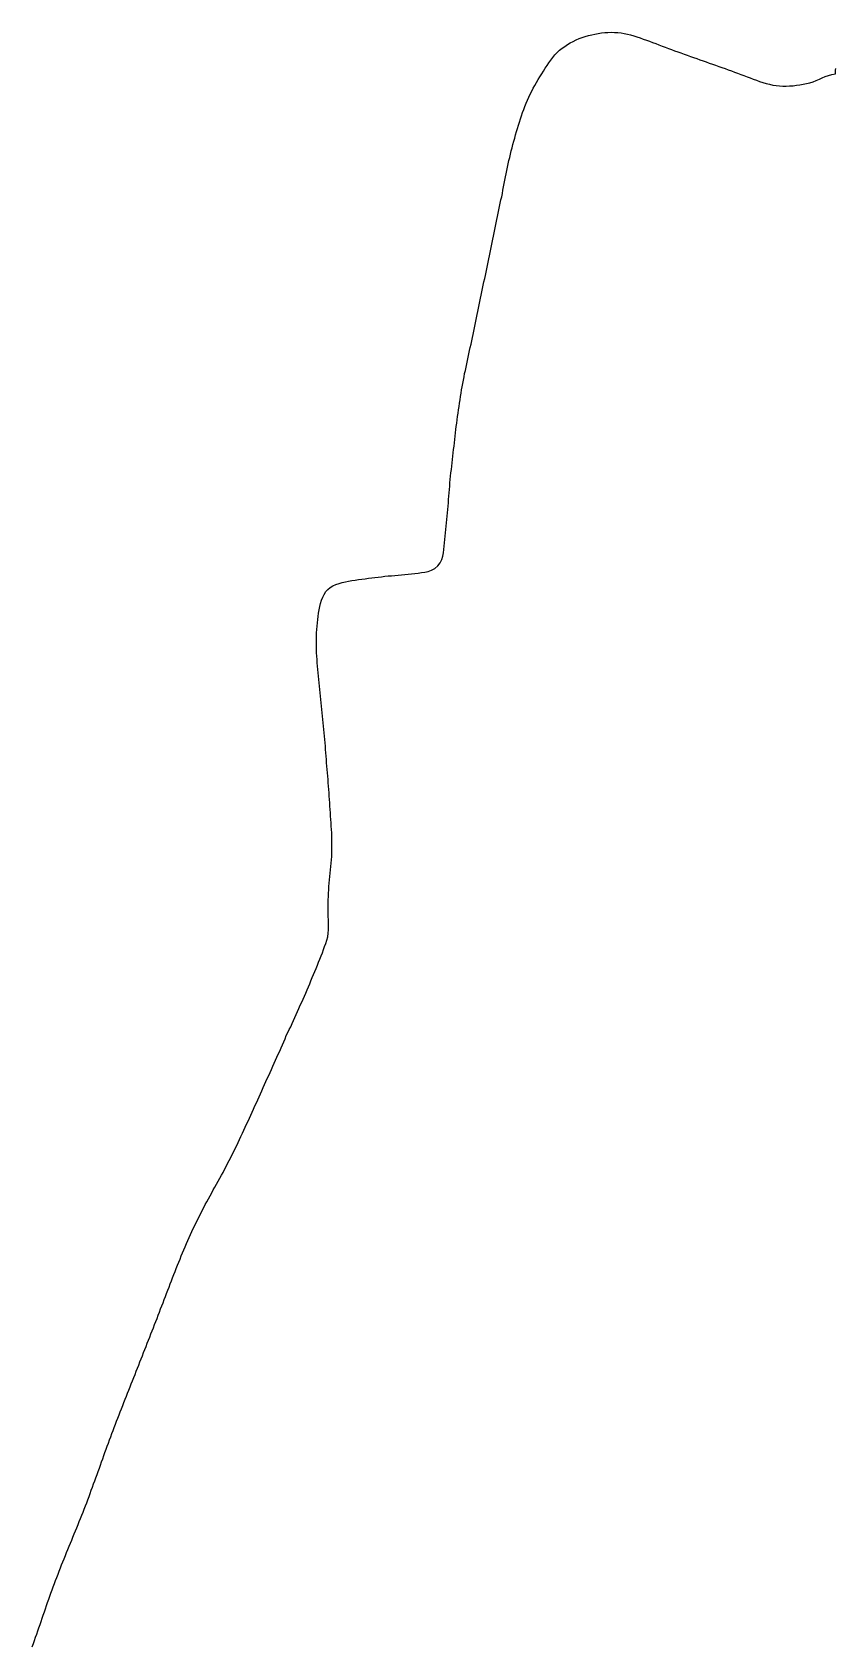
# Model space of a CAD drawing. Header units: metres. Extents: x 317692 to 318532, y 935312 to 937001.
import ezdxf

# ---------------------------------------------------------------- set-up
doc = ezdxf.new("R2010")
doc.units = ezdxf.units.M
doc.layers.add('ROAD_AXIS', color=6, linetype='Continuous')

msp = doc.modelspace()

# ---------------------------------------------------------------- linework, layer by layer
at = {"layer": 'ROAD_AXIS'}
msp.add_lwpolyline([(317691.5378, 935312.2543), (317692.711, 935315.5199), (317693.8449, 935318.829), (317694.9915, 935322.1352), (317696.1532, 935325.4378), (317697.316, 935328.7419), (317698.472, 935332.0473), (317699.6225, 935335.3543), (317700.7688, 935338.6614), (317701.9127, 935341.9684), (317703.0561, 935345.2756), (317704.1987, 935348.5859), (317705.3383, 935351.8993), (317706.4732, 935355.2187), (317707.6006, 935358.5404), (317708.7216, 935361.8597), (317709.8532, 935365.1591), (317711.0194, 935368.4258), (317712.2325, 935371.6911), (317713.4734, 935374.9574), (317714.723, 935378.2265), (317715.9701, 935381.4926), (317717.213, 935384.7617), (317718.4609, 935388.0406), (317719.7182, 935391.3208), (317720.9847, 935394.5806), (317722.259, 935397.8175), (317723.5424, 935401.0406), (317724.8421, 935404.2906), (317726.1432, 935407.5679), (317727.4351, 935410.8239), (317728.7418, 935414.0453), (317730.0852, 935417.2614), (317731.4444, 935420.4933), (317732.7855, 935423.7432), (317734.1041, 935426.9928), (317735.4186, 935430.2313), (317736.7387, 935433.4622), (317738.0578, 935436.696), (317739.3693, 935439.9346), (317740.69, 935443.1803), (317742.038, 935446.4269), (317743.3537, 935449.6798), (317744.6498, 935452.9382), (317745.93, 935456.199), (317747.2018, 935459.4631), (317748.4667, 935462.7311), (317749.7126, 935466.0198), (317750.9156, 935469.3262), (317752.0786, 935472.6388), (317753.2465, 935475.9315), (317754.4617, 935479.1941), (317755.6883, 935482.4636), (317756.8844, 935485.7522), (317758.1001, 935489.0416), (317759.3126, 935492.3445), (317760.497, 935495.6477), (317761.6679, 935498.936), (317762.8515, 935502.2119), (317764.0492, 935505.5016), (317765.2357, 935508.8155), (317766.397, 935512.1262), (317767.5585, 935515.4187), (317768.7362, 935518.7003), (317769.9305, 935521.9841), (317771.1356, 935525.2662), (317772.3489, 935528.5477), (317773.5691, 935531.8277), (317774.7931, 935535.1077), (317776.0136, 935538.3911), (317777.2234, 935541.6766), (317778.4361, 935544.9516), (317779.6805, 935548.21), (317780.9631, 935551.4536), (317782.2574, 935554.7017), (317783.5382, 935557.9591), (317784.811, 935561.2209), (317786.0901, 935564.482), (317787.3799, 935567.7368), (317788.6713, 935570.9891), (317789.9576, 935574.2421), (317791.2435, 935577.492), (317792.5369, 935580.7419), (317793.8294, 935584.0097), (317795.1094, 935587.2591), (317796.4015, 935590.5006), (317797.6989, 935593.7546), (317798.9865, 935597.0216), (317800.2725, 935600.2816), (317801.5828, 935603.5265), (317802.8672, 935606.7786), (317804.0924, 935610.0468), (317805.3704, 935613.2998), (317806.6786, 935616.5505), (317807.9696, 935619.8107), (317809.2366, 935623.0757), (317810.4995, 935626.3366), (317811.7719, 935629.595), (317813.0493, 935632.8567), (317814.3245, 935636.1193), (317815.5989, 935639.3744), (317816.8788, 935642.6177), (317818.1697, 935645.8672), (317819.4598, 935649.1324), (317820.7348, 935652.4009), (317822.0011, 935655.6673), (317823.267, 935658.9293), (317824.534, 935662.199), (317825.7916, 935665.4763), (317827.0361, 935668.7536), (317828.2758, 935672.0225), (317829.5202, 935675.2848), (317830.7709, 935678.5519), (317832.0216, 935681.8239), (317833.2693, 935685.0949), (317834.5179, 935688.3623), (317835.7718, 935691.627), (317837.0324, 935694.8881), (317838.3012, 935698.1469), (317839.5785, 935701.4013), (317840.8657, 935704.6525), (317842.1622, 935707.9009), (317843.4639, 935711.1501), (317844.766, 935714.4), (317846.0666, 935717.6492), (317847.3647, 935720.8975), (317848.6635, 935724.1433), (317849.9694, 935727.38), (317851.2943, 935730.6079), (317852.6529, 935733.8136), (317854.0642, 935737.0002), (317855.5189, 935740.1675), (317856.9937, 935743.3335), (317858.4717, 935746.5007), (317859.9594, 935749.6692), (317861.4613, 935752.8302), (317862.9784, 935755.9738), (317864.5131, 935759.0954), (317866.0777, 935762.2174), (317867.6694, 935765.3392), (317869.2715, 935768.4523), (317870.8624, 935771.5572), (317872.4755, 935774.6468), (317874.1275, 935777.7207), (317875.8129, 935780.7884), (317877.5172, 935783.8453), (317879.2109, 935786.9058), (317880.8728, 935789.9804), (317882.5309, 935793.0559), (317884.22, 935796.1132), (317885.9459, 935799.1542), (317887.6695, 935802.2042), (317889.3586, 935805.2836), (317891.0103, 935808.3944), (317892.6191, 935811.5244), (317894.1977, 935814.6542), (317895.7767, 935817.7637), (317897.3835, 935820.8551), (317899.0205, 935823.9421), (317900.676, 935827.0305), (317902.3138, 935830.1412), (317903.8893, 935833.302), (317905.3851, 935836.4836), (317906.8454, 935839.6719), (317908.3059, 935842.8523), (317909.7738, 935846.028), (317911.2471, 935849.2005), (317912.7232, 935852.3699), (317914.2008, 935855.539), (317915.6799, 935858.711), (317917.1631, 935861.8864), (317918.65, 935865.0645), (317920.1271, 935868.2419), (317921.5827, 935871.4275), (317923.0165, 935874.6213), (317924.4441, 935877.8172), (317925.8765, 935881.0102), (317927.3115, 935884.2008), (317928.7457, 935887.3915), (317930.1782, 935890.5817), (317931.6132, 935893.7715), (317933.0526, 935896.9629), (317934.4917, 935900.1591), (317935.9255, 935903.3623), (317937.3519, 935906.5596), (317938.7799, 935909.7477), (317940.2175, 935912.9343), (317941.6594, 935916.1222), (317943.1008, 935919.3132), (317944.5384, 935922.5093), (317945.9685, 935925.7085), (317947.3925, 935928.9027), (317948.8219, 935932.0865), (317950.2673, 935935.2615), (317951.73, 935938.4411), (317953.199, 935941.6305), (317954.6295, 935944.8424), (317955.9017, 935948.1244), (317957.2146, 935951.3447), (317958.6448, 935954.4841), (317960.157, 935957.6255), (317961.7724, 935960.7436), (317963.3268, 935963.8938), (317964.7415, 935967.1046), (317966.156, 935970.3015), (317967.5951, 935973.4897), (317969.0297, 935976.6857), (317970.4379, 935979.8914), (317971.8411, 935983.0905), (317973.2687, 935986.2754), (317974.7141, 935989.4707), (317976.1383, 935992.6999), (317977.5083, 935995.9351), (317978.865, 935999.1499), (317980.2447, 936002.35), (317981.6412, 936005.5656), (317983.0185, 936008.807), (317984.3579, 936012.0493), (317985.6862, 936015.2701), (317987.0327, 936018.4817), (317988.3882, 936021.7208), (317989.7191, 936024.998), (317991.008, 936028.2548), (317992.2898, 936031.4718), (317993.5996, 936034.7119), (317994.9022, 936038.0274), (317996.1291, 936041.353), (317997.3103, 936044.6018), (317998.5289, 936047.9043), (317999.6557, 936051.2911), (318000.5616, 936054.8132), (318001.1479, 936058.388), (318001.4443, 936061.9833), (318001.4361, 936065.5925), (318001.33, 936069.0349), (318001.2559, 936072.641), (318001.0797, 936076.097), (318000.9474, 936079.5703), (318000.8578, 936083.0551), (318000.8283, 936086.515), (318000.8797, 936089.9787), (318001.0024, 936093.4548), (318001.1676, 936096.9425), (318001.354, 936100.4332), (318001.5734, 936103.9056), (318001.8412, 936107.375), (318002.1502, 936110.8427), (318002.4856, 936114.3174), (318002.836, 936117.7931), (318003.1953, 936121.2739), (318003.5565, 936124.7605), (318003.9065, 936128.2518), (318004.2318, 936131.7557), (318004.516, 936135.2652), (318004.738, 936138.7946), (318004.8753, 936142.3156), (318004.9253, 936145.8349), (318004.9092, 936149.3425), (318004.8938, 936152.8555), (318004.87, 936156.3711), (318004.7868, 936159.8851), (318004.6472, 936163.4084), (318004.4558, 936166.9228), (318004.2271, 936170.4351), (318003.9791, 936173.9361), (318003.7292, 936177.4327), (318003.5016, 936180.9229), (318003.3417, 936184.4139), (318003.117, 936187.9074), (318002.8499, 936191.4009), (318002.5831, 936194.8879), (318002.3313, 936198.3695), (318002.0983, 936201.8561), (318001.8784, 936205.3443), (318001.658, 936208.8376), (318001.4018, 936212.3377), (318001.1453, 936215.8409), (318000.8855, 936219.3404), (318000.6075, 936222.8304), (318000.3087, 936226.3177), (318000.0017, 936229.8053), (317999.6989, 936233.2928), (317999.4082, 936236.7769), (317999.1343, 936240.2564), (317998.8728, 936243.7423), (317998.6118, 936247.2327), (317998.3415, 936250.7248), (317998.0596, 936254.2177), (317997.766, 936257.7092), (317997.4603, 936261.2018), (317997.1424, 936264.6924), (317996.8138, 936268.1822), (317996.4813, 936271.6679), (317996.1506, 936275.1529), (317995.8194, 936278.6395), (317995.4815, 936282.1284), (317995.1354, 936285.6164), (317994.7846, 936289.107), (317994.4336, 936292.5928), (317994.0797, 936296.0717), (317993.7192, 936299.5457), (317993.3544, 936303.0194), (317992.9892, 936306.4979), (317992.6273, 936309.9805), (317992.2726, 936313.467), (317991.928, 936316.9572), (317991.5883, 936320.4422), (317991.2431, 936323.9223), (317990.894, 936327.3991), (317990.5584, 936330.8701), (317990.2473, 936334.3486), (317989.9474, 936337.8389), (317989.6395, 936341.3337), (317989.3368, 936344.8092), (317989.0744, 936348.2723), (317988.8774, 936351.7274), (317988.7457, 936355.1999), (317988.675, 936358.6715), (317988.6612, 936362.1546), (317988.6971, 936365.6406), (317988.7835, 936369.1137), (317988.9299, 936372.5831), (317989.1467, 936376.0385), (317989.4263, 936379.5077), (317989.7526, 936382.9749), (317990.1219, 936386.4382), (317990.543, 936389.8822), (317991.0284, 936393.3194), (317991.5882, 936396.7401), (317992.2331, 936400.1221), (317992.991, 936403.4738), (317994.0065, 936406.6831), (317995.2501, 936409.8122), (317996.7711, 936412.8167), (317998.5545, 936415.7951), (318000.594, 936418.152), (318003.105, 936420.2234), (318005.9552, 936421.7765), (318009.09, 936423.1031), (318012.3239, 936424.254), (318015.5812, 936425.1853), (318018.958, 936425.9694), (318022.3531, 936426.7273), (318025.7633, 936427.3207), (318029.1756, 936427.8316), (318032.6266, 936428.3082), (318036.0983, 936428.7778), (318039.5651, 936429.247), (318043.0224, 936429.7031), (318046.4858, 936430.1409), (318049.957, 936430.5656), (318053.4338, 936430.9838), (318056.9024, 936431.387), (318060.369, 936431.7617), (318063.8406, 936432.1068), (318067.3234, 936432.4397), (318070.8116, 936432.7748), (318074.2991, 936433.1135), (318077.7866, 936433.4535), (318081.2673, 936433.7939), (318084.7381, 936434.1378), (318088.2172, 936434.488), (318091.7166, 936434.8395), (318095.218, 936435.1894), (318098.7124, 936435.5859), (318102.1827, 936436.1106), (318105.6828, 936436.9063), (318109.216, 936438.1552), (318112.5895, 936439.9859), (318115.6609, 936442.5595), (318118.0525, 936445.7604), (318119.7382, 936449.2941), (318120.8358, 936452.754), (318121.5745, 936456.2945), (318122.0796, 936459.8252), (318122.4736, 936463.3276), (318122.812, 936466.8174), (318123.1313, 936470.2909), (318123.4532, 936473.7652), (318123.7856, 936477.2471), (318124.1294, 936480.7352), (318124.4722, 936484.228), (318124.8016, 936487.7244), (318125.1245, 936491.2049), (318125.4581, 936494.6677), (318125.8048, 936498.1458), (318126.1355, 936501.6499), (318126.425, 936505.1562), (318126.6862, 936508.6503), (318126.9462, 936512.1287), (318127.232, 936515.6107), (318127.5288, 936519.0987), (318127.8118, 936522.5875), (318128.1093, 936526.0729), (318128.3918, 936529.5555), (318128.7105, 936533.0343), (318129.0551, 936536.506), (318129.4218, 936539.9804), (318129.8014, 936543.4562), (318130.1855, 936546.934), (318130.5427, 936550.4125), (318130.9335, 936553.886), (318131.394, 936557.3551), (318131.8228, 936560.8325), (318132.2182, 936564.3141), (318132.5927, 936567.793), (318132.9627, 936571.2678), (318133.3419, 936574.7429), (318133.7399, 936578.2151), (318134.1561, 936581.6868), (318134.5756, 936585.1566), (318134.9891, 936588.6274), (318135.4136, 936592.0941), (318135.8749, 936595.5584), (318136.3696, 936599.0183), (318136.8681, 936602.4799), (318137.3514, 936605.9424), (318137.8345, 936609.4044), (318138.338, 936612.8602), (318138.8694, 936616.3124), (318139.4237, 936619.7567), (318139.9978, 936623.202), (318140.5878, 936626.6458), (318141.1915, 936630.0916), (318141.8059, 936633.5384), (318142.4285, 936636.9835), (318143.064, 936640.4012), (318143.7365, 936643.7927), (318144.466, 936647.1703), (318145.2441, 936650.5721), (318146.04, 936654.0079), (318146.8216, 936657.4637), (318147.5616, 936660.936), (318148.2393, 936664.3812), (318148.9004, 936667.7802), (318149.6398, 936671.1628), (318150.4368, 936674.5576), (318151.2257, 936677.9801), (318151.971, 936681.4094), (318152.6954, 936684.8334), (318153.4238, 936688.2548), (318154.1427, 936691.6966), (318154.8211, 936695.1575), (318155.45, 936698.6028), (318156.0486, 936702.0261), (318156.7227, 936705.4454), (318157.4505, 936708.8806), (318158.1207, 936712.33), (318158.7766, 936715.7536), (318159.4863, 936719.148), (318160.271, 936722.5405), (318161.0569, 936725.9644), (318161.7891, 936729.412), (318162.5374, 936732.8422), (318163.2366, 936736.2667), (318163.9446, 936739.6878), (318164.6677, 936743.109), (318165.4048, 936746.5282), (318166.1439, 936749.9491), (318166.8712, 936753.3745), (318167.5829, 936756.8041), (318168.2803, 936760.2393), (318168.9643, 936763.6792), (318169.6346, 936767.1212), (318170.2941, 936770.5623), (318170.9544, 936773.9924), (318171.6325, 936777.4109), (318172.3358, 936780.8286), (318173.055, 936784.2576), (318173.7786, 936787.6899), (318174.5015, 936791.1139), (318175.2231, 936794.5318), (318175.9448, 936797.9554), (318176.664, 936801.3855), (318177.3797, 936804.8122), (318178.0956, 936808.2315), (318178.8167, 936811.6498), (318179.5443, 936815.0735), (318180.2749, 936818.5028), (318181.004, 936821.9342), (318181.727, 936825.3636), (318182.4394, 936828.7958), (318183.1357, 936832.2302), (318183.8106, 936835.6671), (318184.4658, 936839.1072), (318185.1061, 936842.548), (318185.7458, 936845.9873), (318186.411, 936849.4209), (318187.1152, 936852.8414), (318187.8401, 936856.2548), (318188.5591, 936859.6676), (318189.278, 936863.0824), (318190.0296, 936866.4987), (318190.8211, 936869.9054), (318191.6067, 936873.3099), (318192.4439, 936876.6922), (318193.3213, 936880.0651), (318194.1929, 936883.4322), (318195.1055, 936886.8002), (318196.0365, 936890.1723), (318196.9644, 936893.5467), (318197.8678, 936896.912), (318198.8586, 936900.246), (318199.9033, 936903.5608), (318200.969, 936906.8785), (318202.0602, 936910.1856), (318203.1886, 936913.4872), (318204.3576, 936916.7719), (318205.5695, 936920.0416), (318206.8225, 936923.2932), (318208.1173, 936926.5151), (318209.4678, 936929.7105), (318210.8824, 936932.8547), (318212.3762, 936935.9953), (318213.9192, 936939.1274), (318215.5014, 936942.2283), (318217.1325, 936945.2655), (318218.853, 936948.263), (318220.6504, 936951.2421), (318222.4899, 936954.225), (318224.3392, 936957.1938), (318226.1935, 936960.1444), (318228.0629, 936963.0868), (318229.958, 936966.015), (318231.8781, 936968.9284), (318233.8596, 936971.7644), (318235.9028, 936974.5432), (318238.0514, 936977.2011), (318240.3464, 936979.6497), (318242.872, 936981.8955), (318245.5614, 936983.9995), (318248.3436, 936986.0155), (318251.2409, 936987.8971), (318254.2067, 936989.6587), (318257.2127, 936991.2961), (318260.2965, 936992.8028), (318263.4284, 936994.1296), (318266.6555, 936995.3074), (318269.9361, 936996.3634), (318273.2467, 936997.3213), (318276.6098, 936998.1911), (318279.9838, 936998.9677), (318283.3521, 936999.6224), (318286.6959, 937000.0969), (318290.1723, 937000.4145), (318293.6295, 937000.6721), (318297.0242, 937000.7614), (318300.4293, 937000.6723), (318303.8975, 937000.4456), (318307.3137, 937000.1015), (318310.6809, 936999.5909), (318314.0106, 936998.8799), (318317.3313, 936997.996), (318320.6458, 936996.9963), (318323.9607, 936995.9226), (318327.2669, 936994.8033), (318330.5651, 936993.6619), (318333.8452, 936992.519), (318337.1199, 936991.3799), (318340.3561, 936990.2308), (318343.5663, 936989.0263), (318346.8034, 936987.7341), (318350.1788, 936986.3796), (318353.5779, 936985.0875), (318356.8422, 936983.8655), (318360.0838, 936982.6623), (318363.3478, 936981.4689), (318366.623, 936980.2855), (318369.911, 936979.1083), (318373.2039, 936977.9363), (318376.5016, 936976.7663), (318379.8007, 936975.5982), (318383.1012, 936974.4318), (318386.4033, 936973.2668), (318389.706, 936972.1029), (318393.0095, 936970.9398), (318396.3117, 936969.777), (318399.613, 936968.6138), (318402.913, 936967.4492), (318406.2107, 936966.2824), (318409.5082, 936965.1134), (318412.8081, 936963.9477), (318416.1101, 936962.7909), (318419.3995, 936961.6283), (318422.673, 936960.4318), (318425.9324, 936959.194), (318429.1933, 936957.9304), (318432.4609, 936956.6614), (318435.7413, 936955.4103), (318439.0458, 936954.1979), (318442.3445, 936953.0223), (318445.6201, 936951.8424), (318448.8952, 936950.6225), (318452.1919, 936949.3789), (318455.5369, 936948.2251), (318458.951, 936947.2166), (318462.4066, 936946.3489), (318465.8826, 936945.6216), (318469.4122, 936945.0552), (318472.9759, 936944.6922), (318476.5337, 936944.5477), (318480.0749, 936944.5525), (318483.6106, 936944.6681), (318487.1749, 936944.9204), (318490.7226, 936945.3254), (318494.2176, 936945.848), (318497.6979, 936946.4554), (318501.1644, 936947.1417), (318504.6323, 936947.9219), (318508.2317, 936948.9394), (318511.4799, 936950.1932), (318514.757, 936951.7131), (318517.7645, 936953.2194), (318520.9371, 936954.6202), (318524.2652, 936955.7124), (318527.6007, 936956.7189), (318531.5744, 936957.4321), (318531.5491, 936959.435), (318531.6785, 936961.1802), (318531.7982, 936962.7935)], dxfattribs=at)

doc.saveas('drawing.dxf')
